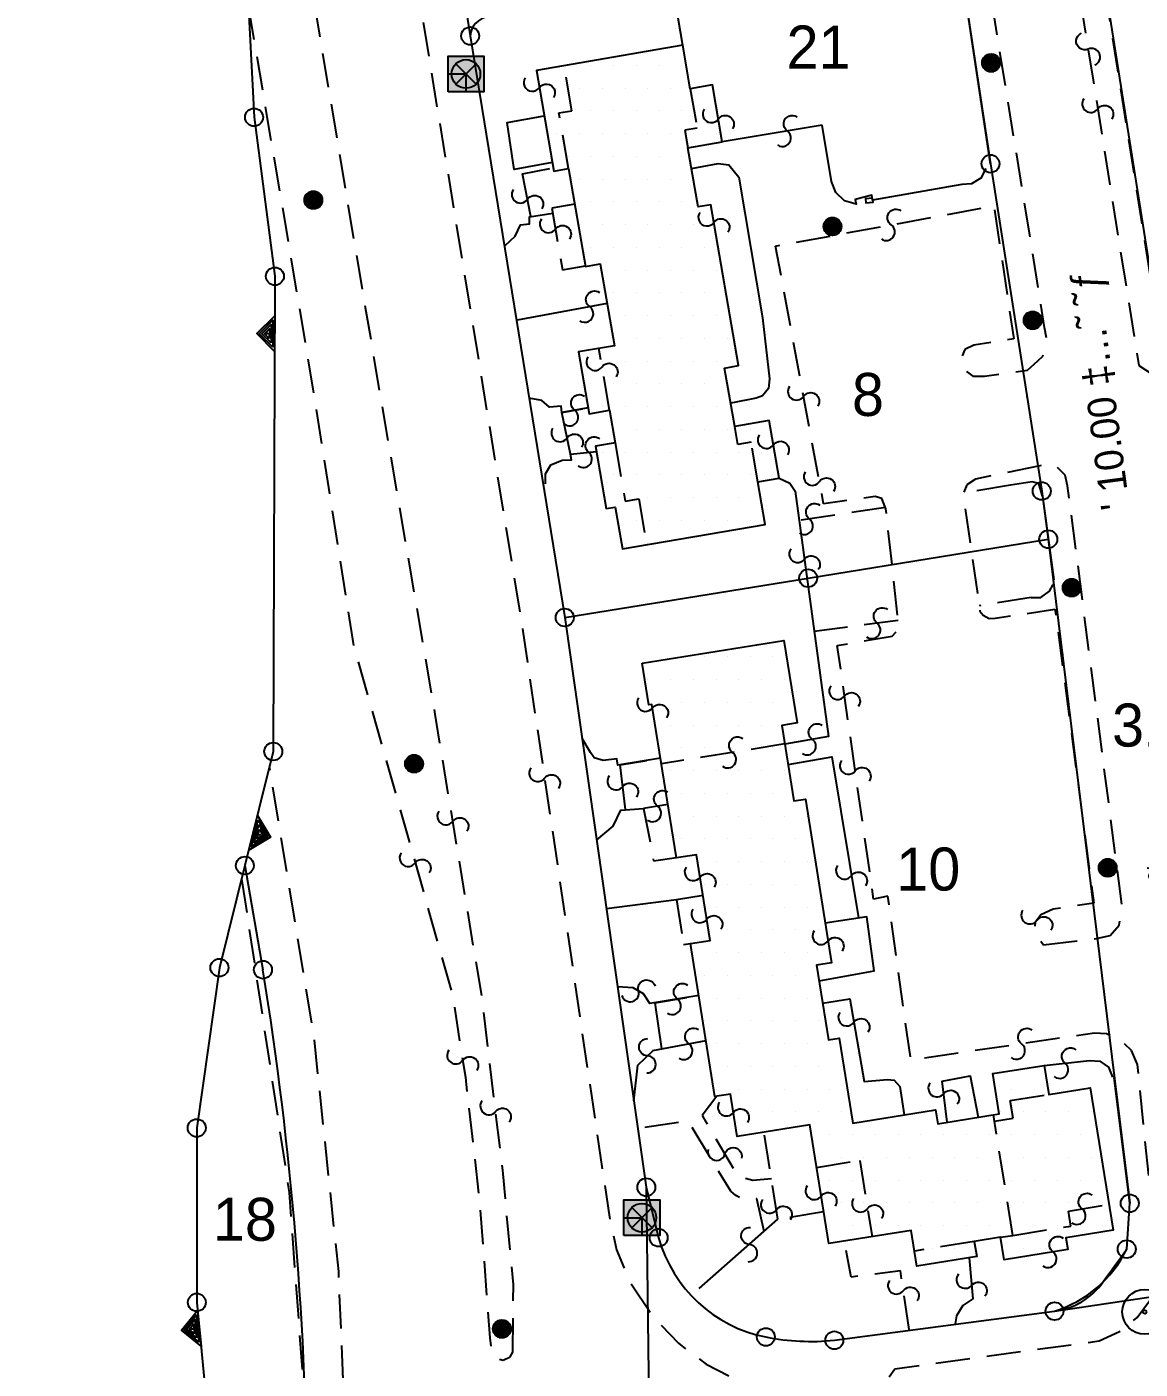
# Model space of a CAD drawing. Extents: x 160399 to 161261, y 619805 to 620526.
# Drawn here: x 160704 to 160781.6, y 620067.5 to 620161.2 of the extents above; entities that cross this region are included whole.
import ezdxf
from ezdxf.enums import TextEntityAlignment as Align

# ---------------------------------------------------------------- set-up
doc = ezdxf.new("R2010")
doc.units = 0
doc.header["$LTSCALE"] = 0.3749999999999999
doc.header["$MEASUREMENT"] = 0
doc.linetypes.add('HIDDEN', pattern=[9.524999999999999, 6.35, -3.175])
doc.layers.get('0').update_dxf_attribs({"linetype": 'CONTINUOUS'})
for name, color, linetype in [('FNCP002', 251, 'CONTINUOUS'), ('PCLP001', 7, 'CONTINUOUS'), ('PCLP004', 7, 'CONTINUOUS'), ('PCLS001', 2, 'CONTINUOUS'), ('PCLS002', 2, 'CONTINUOUS'), ('PH-BLDH001', 3, 'CONTINUOUS'), ('PH-BLDP001', 3, 'CONTINUOUS'), ('PH-BLDP008', 3, 'CONTINUOUS'), ('PH-BLDP030', 3, 'HIDDEN'), ('PH-BLDP031', 3, 'HIDDEN'), ('PH-BLDP034', 3, 'CONTINUOUS'), ('PH-ELCS001', 3, 'CONTINUOUS'), ('PH-FNCP000', 3, 'CONTINUOUS'), ('PH-FNCP006', 3, 'CONTINUOUS'), ('PH-FNCP007', 3, 'CONTINUOUS'), ('PH-LGTS008', 3, 'CONTINUOUS'), ('PH-PHNS006', 3, 'CONTINUOUS'), ('PH-RODP021', 3, 'HIDDEN'), ('PH-RODP023', 3, 'HIDDEN'), ('PH-RODP026', 3, 'HIDDEN'), ('PH-RODP028', 3, 'HIDDEN'), ('RODS001', 7, 'CONTINUOUS'), ('SRVS002', 6, 'CONTINUOUS'), ('SRVS007', 2, 'CONTINUOUS'), ('UD_PCLS008', 11, 'CONTINUOUS')]:
    doc.layers.add(name, color=color, linetype=linetype)
doc.styles.add('HEBTXT', font='hebtxt')

# ---------------------------------------------------------------- blocks, each defined once
blk = doc.blocks.new('*X13')
at = {"color": 0}
for p, q in [((160752.63125, 620117.1875), (160752.63125, 620117.1875)), ((160754.21875, 620117.1875), (160754.21875, 620117.1875)), ((160755.80625, 620117.1875), (160755.80625, 620117.1875)), ((160757.39375, 620117.1875), (160757.39375, 620117.1875)), ((160748.6625, 620115.6), (160748.6625, 620115.6)), ((160750.25, 620115.6), (160750.25, 620115.6)), ((160751.8375, 620115.6), (160751.8375, 620115.6)), ((160753.425, 620115.6), (160753.425, 620115.6)), ((160755.0125, 620115.6), (160755.0125, 620115.6)), ((160756.6, 620115.6), (160756.6, 620115.6)), ((160758.1875, 620115.6), (160758.1875, 620115.6)), ((160749.45625, 620114.0125), (160749.45625, 620114.0125)), ((160751.04375, 620114.0125), (160751.04375, 620114.0125)), ((160752.63125, 620114.0125), (160752.63125, 620114.0125)), ((160754.21875, 620114.0125), (160754.21875, 620114.0125)), ((160755.80625, 620114.0125), (160755.80625, 620114.0125)), ((160757.39375, 620114.0125), (160757.39375, 620114.0125)), ((160750.25, 620112.4249999999), (160750.25, 620112.4249999999)), ((160751.8375, 620112.4249999999), (160751.8375, 620112.4249999999)), ((160753.425, 620112.4249999999), (160753.425, 620112.4249999999)), ((160755.0125, 620112.4249999999), (160755.0125, 620112.4249999999)), ((160756.5999999999, 620112.4249999999), (160756.5999999999, 620112.4249999999)), ((160749.45625, 620110.8375), (160749.45625, 620110.8375)), ((160751.04375, 620110.8375), (160751.04375, 620110.8375)), ((160752.63125, 620110.8375), (160752.63125, 620110.8375)), ((160754.21875, 620110.8375), (160754.21875, 620110.8375)), ((160755.80625, 620110.8375), (160755.80625, 620110.8375)), ((160757.39375, 620110.8375), (160757.39375, 620110.8375)), ((160750.25, 620109.25), (160750.25, 620109.25)), ((160751.8375, 620109.25), (160751.8375, 620109.25)), ((160753.425, 620109.25), (160753.425, 620109.25)), ((160755.0125, 620109.25), (160755.0125, 620109.25)), ((160756.6, 620109.25), (160756.6, 620109.25)), ((160758.1875, 620109.25), (160758.1875, 620109.25)), ((160751.04375, 620107.6625), (160751.04375, 620107.6625)), ((160752.63125, 620107.6625), (160752.63125, 620107.6625)), ((160754.21875, 620107.6625), (160754.21875, 620107.6625)), ((160755.80625, 620107.6625), (160755.80625, 620107.6625)), ((160757.39375, 620107.6625), (160757.39375, 620107.6625)), ((160750.25, 620106.075), (160750.25, 620106.075)), ((160751.8375, 620106.075), (160751.8375, 620106.075)), ((160753.425, 620106.075), (160753.425, 620106.075)), ((160755.0125, 620106.075), (160755.0125, 620106.075)), ((160756.5999999999, 620106.075), (160756.5999999999, 620106.075)), ((160758.1874999999, 620106.075), (160758.1874999999, 620106.075)), ((160759.7749999999, 620106.075), (160759.7749999999, 620106.075)), ((160751.04375, 620104.4874999999), (160751.04375, 620104.4874999999)), ((160752.63125, 620104.4874999999), (160752.63125, 620104.4874999999)), ((160754.21875, 620104.4874999999), (160754.21875, 620104.4874999999)), ((160755.80625, 620104.4874999999), (160755.80625, 620104.4874999999)), ((160757.39375, 620104.4874999999), (160757.39375, 620104.4874999999)), ((160758.98125, 620104.4874999999), (160758.98125, 620104.4874999999)), ((160753.425, 620102.9), (160753.425, 620102.9)), ((160755.0125, 620102.9), (160755.0125, 620102.9)), ((160756.6, 620102.9), (160756.6, 620102.9)), ((160758.1875, 620102.9), (160758.1875, 620102.9)), ((160759.775, 620102.9), (160759.775, 620102.9)), ((160752.63125, 620101.3125), (160752.63125, 620101.3125)), ((160754.21875, 620101.3125), (160754.21875, 620101.3125)), ((160755.80625, 620101.3125), (160755.80625, 620101.3125)), ((160757.39375, 620101.3125), (160757.39375, 620101.3125)), ((160758.98125, 620101.3125), (160758.98125, 620101.3125)), ((160760.56875, 620101.3125), (160760.56875, 620101.3125)), ((160753.425, 620099.725), (160753.425, 620099.725)), ((160755.0125, 620099.725), (160755.0125, 620099.725)), ((160756.6, 620099.725), (160756.6, 620099.725)), ((160758.1875, 620099.725), (160758.1875, 620099.725)), ((160759.775, 620099.725), (160759.775, 620099.725)), ((160754.21875, 620098.1375), (160754.21875, 620098.1375)), ((160755.80625, 620098.1375), (160755.80625, 620098.1375)), ((160757.39375, 620098.1375), (160757.39375, 620098.1375)), ((160758.98125, 620098.1375), (160758.98125, 620098.1375)), ((160760.5687499999, 620098.1375), (160760.5687499999, 620098.1375)), ((160751.8375, 620096.5499999999), (160751.8375, 620096.5499999999)), ((160753.425, 620096.5499999999), (160753.425, 620096.5499999999)), ((160755.0125, 620096.5499999999), (160755.0125, 620096.5499999999)), ((160756.5999999999, 620096.5499999999), (160756.5999999999, 620096.5499999999)), ((160758.1874999999, 620096.5499999999), (160758.1874999999, 620096.5499999999)), ((160759.7749999999, 620096.5499999999), (160759.7749999999, 620096.5499999999)), ((160761.3624999999, 620096.5499999999), (160761.3624999999, 620096.5499999999)), ((160752.63125, 620094.9625), (160752.63125, 620094.9625)), ((160754.21875, 620094.9625), (160754.21875, 620094.9625)), ((160755.80625, 620094.9625), (160755.80625, 620094.9625)), ((160757.39375, 620094.9625), (160757.39375, 620094.9625)), ((160758.98125, 620094.9625), (160758.98125, 620094.9625)), ((160753.425, 620093.375), (160753.425, 620093.375)), ((160755.0125, 620093.375), (160755.0125, 620093.375)), ((160756.6, 620093.375), (160756.6, 620093.375)), ((160758.1875, 620093.375), (160758.1875, 620093.375)), ((160759.775, 620093.375), (160759.775, 620093.375)), ((160752.63125, 620091.7875), (160752.63125, 620091.7875)), ((160754.21875, 620091.7875), (160754.21875, 620091.7875)), ((160755.80625, 620091.7875), (160755.80625, 620091.7875)), ((160757.39375, 620091.7875), (160757.39375, 620091.7875)), ((160758.98125, 620091.7875), (160758.98125, 620091.7875)), ((160760.56875, 620091.7875), (160760.56875, 620091.7875)), ((160753.425, 620090.2), (160753.425, 620090.2)), ((160755.0125, 620090.2), (160755.0125, 620090.2)), ((160756.6, 620090.2), (160756.6, 620090.2)), ((160758.1875, 620090.2), (160758.1875, 620090.2)), ((160759.775, 620090.2), (160759.775, 620090.2)), ((160761.3625, 620090.2), (160761.3625, 620090.2)), ((160754.21875, 620088.6124999999), (160754.21875, 620088.6124999999)), ((160755.80625, 620088.6124999999), (160755.80625, 620088.6124999999)), ((160757.39375, 620088.6124999999), (160757.39375, 620088.6124999999)), ((160758.98125, 620088.6124999999), (160758.98125, 620088.6124999999)), ((160760.5687499999, 620088.6124999999), (160760.5687499999, 620088.6124999999)), ((160762.1562499999, 620088.6124999999), (160762.1562499999, 620088.6124999999)), ((160753.425, 620087.025), (160753.425, 620087.025)), ((160755.0125, 620087.025), (160755.0125, 620087.025)), ((160756.6, 620087.025), (160756.6, 620087.025)), ((160758.1875, 620087.025), (160758.1875, 620087.025)), ((160759.775, 620087.025), (160759.775, 620087.025)), ((160761.3625, 620087.025), (160761.3625, 620087.025)), ((160774.0625, 620087.025), (160774.0625, 620087.025)), ((160775.65, 620087.025), (160775.65, 620087.025)), ((160755.80625, 620085.4375), (160755.80625, 620085.4375)), ((160757.39375, 620085.4375), (160757.39375, 620085.4375)), ((160758.98125, 620085.4375), (160758.98125, 620085.4375)), ((160760.56875, 620085.4375), (160760.56875, 620085.4375)), ((160762.15625, 620085.4375), (160762.15625, 620085.4375)), ((160768.50625, 620085.4375), (160768.50625, 620085.4375)), ((160773.26875, 620085.4375), (160773.26875, 620085.4375)), ((160774.85625, 620085.4375), (160774.85625, 620085.4375)), ((160776.44375, 620085.4375), (160776.44375, 620085.4375)), ((160778.03125, 620085.4375), (160778.03125, 620085.4375)), ((160779.61875, 620085.4375), (160779.61875, 620085.4375)), ((160755.0125, 620083.85), (160755.0125, 620083.85)), ((160761.3625, 620083.85), (160761.3625, 620083.85)), ((160762.95, 620083.85), (160762.95, 620083.85)), ((160764.5375, 620083.85), (160764.5375, 620083.85)), ((160766.125, 620083.85), (160766.125, 620083.85)), ((160767.7125, 620083.85), (160767.7125, 620083.85)), ((160769.3, 620083.85), (160769.3, 620083.85)), ((160770.8875, 620083.85), (160770.8875, 620083.85)), ((160772.4749999999, 620083.85), (160772.4749999999, 620083.85)), ((160774.0624999999, 620083.85), (160774.0624999999, 620083.85)), ((160775.6499999999, 620083.85), (160775.6499999999, 620083.85)), ((160777.2374999999, 620083.85), (160777.2374999999, 620083.85)), ((160778.8249999999, 620083.85), (160778.8249999999, 620083.85)), ((160760.56875, 620082.2625), (160760.56875, 620082.2625)), ((160762.15625, 620082.2625), (160762.15625, 620082.2625)), ((160763.74375, 620082.2625), (160763.74375, 620082.2625)), ((160765.33125, 620082.2625), (160765.33125, 620082.2625)), ((160766.91875, 620082.2625), (160766.91875, 620082.2625)), ((160768.5062499999, 620082.2625), (160768.5062499999, 620082.2625)), ((160770.0937499999, 620082.2625), (160770.0937499999, 620082.2625)), ((160771.6812499999, 620082.2625), (160771.6812499999, 620082.2625)), ((160773.2687499999, 620082.2625), (160773.2687499999, 620082.2625)), ((160774.8562499999, 620082.2625), (160774.8562499999, 620082.2625)), ((160776.4437499999, 620082.2625), (160776.4437499999, 620082.2625)), ((160778.0312499999, 620082.2625), (160778.0312499999, 620082.2625)), ((160779.6187499999, 620082.2625), (160779.6187499999, 620082.2625)), ((160761.3625, 620080.6749999999), (160761.3625, 620080.6749999999)), ((160762.95, 620080.6749999999), (160762.95, 620080.6749999999)), ((160764.5374999999, 620080.6749999999), (160764.5374999999, 620080.6749999999)), ((160766.1249999999, 620080.6749999999), (160766.1249999999, 620080.6749999999)), ((160767.7124999999, 620080.6749999999), (160767.7124999999, 620080.6749999999)), ((160769.2999999999, 620080.6749999999), (160769.2999999999, 620080.6749999999)), ((160770.8874999999, 620080.6749999999), (160770.8874999999, 620080.6749999999)), ((160772.4749999999, 620080.6749999999), (160772.4749999999, 620080.6749999999)), ((160774.0624999999, 620080.6749999999), (160774.0624999999, 620080.6749999999)), ((160775.6499999999, 620080.6749999999), (160775.6499999999, 620080.6749999999)), ((160777.2374999999, 620080.6749999999), (160777.2374999999, 620080.6749999999)), ((160778.8249999999, 620080.6749999999), (160778.8249999999, 620080.6749999999)), ((160780.4124999999, 620080.6749999999), (160780.4124999999, 620080.6749999999)), ((160762.15625, 620079.0875), (160762.15625, 620079.0875)), ((160763.74375, 620079.0875), (160763.74375, 620079.0875)), ((160765.33125, 620079.0875), (160765.33125, 620079.0875)), ((160766.91875, 620079.0875), (160766.91875, 620079.0875)), ((160768.50625, 620079.0875), (160768.50625, 620079.0875)), ((160770.09375, 620079.0875), (160770.09375, 620079.0875)), ((160771.68125, 620079.0875), (160771.68125, 620079.0875)), ((160773.26875, 620079.0875), (160773.26875, 620079.0875)), ((160774.85625, 620079.0875), (160774.85625, 620079.0875)), ((160776.44375, 620079.0875), (160776.44375, 620079.0875)), ((160778.03125, 620079.0875), (160778.03125, 620079.0875)), ((160779.61875, 620079.0875), (160779.61875, 620079.0875)), ((160761.3625, 620077.5), (160761.3625, 620077.5)), ((160762.95, 620077.5), (160762.95, 620077.5)), ((160764.5375, 620077.5), (160764.5375, 620077.5)), ((160766.125, 620077.5), (160766.125, 620077.5)), ((160767.7125, 620077.5), (160767.7125, 620077.5)), ((160769.3, 620077.5), (160769.3, 620077.5)), ((160770.8875, 620077.5), (160770.8875, 620077.5)), ((160772.475, 620077.5), (160772.475, 620077.5)), ((160774.0625, 620077.5), (160774.0625, 620077.5)), ((160775.65, 620077.5), (160775.65, 620077.5)), ((160777.2375, 620077.5), (160777.2375, 620077.5)), ((160778.825, 620077.5), (160778.825, 620077.5)), ((160780.4124999999, 620077.5), (160780.4124999999, 620077.5)), ((160768.50625, 620075.9125), (160768.50625, 620075.9125)), ((160770.09375, 620075.9125), (160770.09375, 620075.9125)), ((160774.85625, 620075.9125), (160774.85625, 620075.9125)), ((160776.44375, 620075.9125), (160776.44375, 620075.9125))]:
    blk.add_line(p, q, dxfattribs=at)
blk = doc.blocks.new('*X12')
at = {"color": 0}
for p, q in [((160743.10625, 620158.4625), (160743.10625, 620158.4625)), ((160744.69375, 620158.4625), (160744.69375, 620158.4625)), ((160746.28125, 620158.4625), (160746.28125, 620158.4625)), ((160747.86875, 620158.4625), (160747.86875, 620158.4625)), ((160749.45625, 620158.4625), (160749.45625, 620158.4625)), ((160751.04375, 620158.4625), (160751.04375, 620158.4625)), ((160742.3125, 620156.875), (160742.3125, 620156.875)), ((160743.9, 620156.875), (160743.9, 620156.875)), ((160745.4875, 620156.875), (160745.4875, 620156.875)), ((160747.075, 620156.875), (160747.075, 620156.875)), ((160748.6625, 620156.875), (160748.6625, 620156.875)), ((160750.25, 620156.875), (160750.25, 620156.875)), ((160741.51875, 620155.2875), (160741.51875, 620155.2875)), ((160743.10625, 620155.2875), (160743.10625, 620155.2875)), ((160744.69375, 620155.2875), (160744.69375, 620155.2875)), ((160746.28125, 620155.2875), (160746.28125, 620155.2875)), ((160747.86875, 620155.2875), (160747.86875, 620155.2875)), ((160749.45625, 620155.2875), (160749.45625, 620155.2875)), ((160751.04375, 620155.2875), (160751.04375, 620155.2875)), ((160752.6312499999, 620155.2875), (160752.6312499999, 620155.2875)), ((160742.3125, 620153.7), (160742.3125, 620153.7)), ((160743.9, 620153.7), (160743.9, 620153.7)), ((160745.4875, 620153.7), (160745.4875, 620153.7)), ((160747.075, 620153.7), (160747.075, 620153.7)), ((160748.6624999999, 620153.7), (160748.6624999999, 620153.7)), ((160750.2499999999, 620153.7), (160750.2499999999, 620153.7)), ((160751.8374999999, 620153.7), (160751.8374999999, 620153.7)), ((160753.4249999999, 620153.7), (160753.4249999999, 620153.7)), ((160743.10625, 620152.1124999999), (160743.10625, 620152.1124999999)), ((160744.69375, 620152.1124999999), (160744.69375, 620152.1124999999)), ((160746.28125, 620152.1124999999), (160746.28125, 620152.1124999999)), ((160747.86875, 620152.1124999999), (160747.86875, 620152.1124999999)), ((160749.45625, 620152.1124999999), (160749.45625, 620152.1124999999)), ((160751.04375, 620152.1124999999), (160751.04375, 620152.1124999999)), ((160743.9, 620150.525), (160743.9, 620150.525)), ((160745.4875, 620150.525), (160745.4875, 620150.525)), ((160747.075, 620150.525), (160747.075, 620150.525)), ((160748.6625, 620150.525), (160748.6625, 620150.525)), ((160750.25, 620150.525), (160750.25, 620150.525)), ((160744.69375, 620148.9375), (160744.69375, 620148.9375)), ((160746.28125, 620148.9375), (160746.28125, 620148.9375)), ((160747.86875, 620148.9375), (160747.86875, 620148.9375)), ((160749.45625, 620148.9375), (160749.45625, 620148.9375)), ((160751.04375, 620148.9375), (160751.04375, 620148.9375)), ((160743.9, 620147.35), (160743.9, 620147.35)), ((160745.4875, 620147.35), (160745.4875, 620147.35)), ((160747.075, 620147.35), (160747.075, 620147.35)), ((160748.6625, 620147.35), (160748.6625, 620147.35)), ((160750.25, 620147.35), (160750.25, 620147.35)), ((160751.8375, 620147.35), (160751.8375, 620147.35)), ((160744.69375, 620145.7625), (160744.69375, 620145.7625)), ((160746.28125, 620145.7625), (160746.28125, 620145.7625)), ((160747.86875, 620145.7625), (160747.86875, 620145.7625)), ((160749.45625, 620145.7625), (160749.45625, 620145.7625)), ((160751.04375, 620145.7625), (160751.04375, 620145.7625)), ((160752.6312499999, 620145.7625), (160752.6312499999, 620145.7625)), ((160745.4875, 620144.1749999999), (160745.4875, 620144.1749999999)), ((160747.075, 620144.1749999999), (160747.075, 620144.1749999999)), ((160748.6624999999, 620144.1749999999), (160748.6624999999, 620144.1749999999)), ((160750.2499999999, 620144.1749999999), (160750.2499999999, 620144.1749999999)), ((160751.8374999999, 620144.1749999999), (160751.8374999999, 620144.1749999999)), ((160753.4249999999, 620144.1749999999), (160753.4249999999, 620144.1749999999)), ((160746.28125, 620142.5875), (160746.28125, 620142.5875)), ((160747.86875, 620142.5875), (160747.86875, 620142.5875)), ((160749.45625, 620142.5875), (160749.45625, 620142.5875)), ((160751.04375, 620142.5875), (160751.04375, 620142.5875)), ((160752.63125, 620142.5875), (160752.63125, 620142.5875)), ((160747.075, 620141), (160747.075, 620141)), ((160748.6625, 620141), (160748.6625, 620141)), ((160750.25, 620141), (160750.25, 620141)), ((160751.8375, 620141), (160751.8375, 620141)), ((160753.425, 620141), (160753.425, 620141)), ((160746.28125, 620139.4125), (160746.28125, 620139.4125)), ((160747.86875, 620139.4125), (160747.86875, 620139.4125)), ((160749.45625, 620139.4125), (160749.45625, 620139.4125)), ((160751.04375, 620139.4125), (160751.04375, 620139.4125)), ((160752.63125, 620139.4125), (160752.63125, 620139.4125)), ((160754.21875, 620139.4125), (160754.21875, 620139.4125)), ((160745.4875, 620137.825), (160745.4875, 620137.825)), ((160747.075, 620137.825), (160747.075, 620137.825)), ((160748.6625, 620137.825), (160748.6625, 620137.825)), ((160750.25, 620137.825), (160750.25, 620137.825)), ((160751.8375, 620137.825), (160751.8375, 620137.825)), ((160753.425, 620137.825), (160753.425, 620137.825)), ((160744.69375, 620136.2374999999), (160744.69375, 620136.2374999999)), ((160746.28125, 620136.2374999999), (160746.28125, 620136.2374999999)), ((160747.86875, 620136.2374999999), (160747.86875, 620136.2374999999)), ((160749.45625, 620136.2374999999), (160749.45625, 620136.2374999999)), ((160751.04375, 620136.2374999999), (160751.04375, 620136.2374999999)), ((160752.6312499999, 620136.2374999999), (160752.6312499999, 620136.2374999999)), ((160745.4875, 620134.65), (160745.4875, 620134.65)), ((160747.075, 620134.65), (160747.075, 620134.65)), ((160748.6625, 620134.65), (160748.6625, 620134.65)), ((160750.25, 620134.65), (160750.25, 620134.65)), ((160751.8375, 620134.65), (160751.8375, 620134.65)), ((160753.425, 620134.65), (160753.425, 620134.65)), ((160746.28125, 620133.0625), (160746.28125, 620133.0625)), ((160747.86875, 620133.0625), (160747.86875, 620133.0625)), ((160749.45625, 620133.0625), (160749.45625, 620133.0625)), ((160751.04375, 620133.0625), (160751.04375, 620133.0625)), ((160752.63125, 620133.0625), (160752.63125, 620133.0625)), ((160754.21875, 620133.0625), (160754.21875, 620133.0625)), ((160755.80625, 620133.0625), (160755.80625, 620133.0625)), ((160745.4875, 620131.475), (160745.4875, 620131.475)), ((160747.075, 620131.475), (160747.075, 620131.475)), ((160748.6625, 620131.475), (160748.6625, 620131.475)), ((160750.25, 620131.475), (160750.25, 620131.475)), ((160751.8375, 620131.475), (160751.8375, 620131.475)), ((160753.425, 620131.475), (160753.425, 620131.475)), ((160755.0125, 620131.475), (160755.0125, 620131.475)), ((160756.5999999999, 620131.475), (160756.5999999999, 620131.475)), ((160746.28125, 620129.8875), (160746.28125, 620129.8875)), ((160747.86875, 620129.8875), (160747.86875, 620129.8875)), ((160749.45625, 620129.8875), (160749.45625, 620129.8875)), ((160751.04375, 620129.8875), (160751.04375, 620129.8875)), ((160752.6312499999, 620129.8875), (160752.6312499999, 620129.8875)), ((160754.2187499999, 620129.8875), (160754.2187499999, 620129.8875)), ((160755.8062499999, 620129.8875), (160755.8062499999, 620129.8875)), ((160757.3937499999, 620129.8875), (160757.3937499999, 620129.8875)), ((160747.075, 620128.2999999999), (160747.075, 620128.2999999999)), ((160748.6625, 620128.2999999999), (160748.6625, 620128.2999999999)), ((160750.25, 620128.2999999999), (160750.25, 620128.2999999999)), ((160751.8375, 620128.2999999999), (160751.8375, 620128.2999999999)), ((160753.425, 620128.2999999999), (160753.425, 620128.2999999999)), ((160755.0125, 620128.2999999999), (160755.0125, 620128.2999999999)), ((160747.86875, 620126.7125), (160747.86875, 620126.7125)), ((160749.45625, 620126.7125), (160749.45625, 620126.7125)), ((160751.04375, 620126.7125), (160751.04375, 620126.7125)), ((160752.63125, 620126.7125), (160752.63125, 620126.7125)), ((160754.21875, 620126.7125), (160754.21875, 620126.7125)), ((160755.80625, 620126.7125), (160755.80625, 620126.7125)), ((160747.075, 620125.125), (160747.075, 620125.125)), ((160748.6625, 620125.125), (160748.6625, 620125.125))]:
    blk.add_line(p, q, dxfattribs=at)
blk = doc.blocks.new('ELCS001')
for p, q in [((0.5656850000086706, -0.5656850000377744), (-0.5656850000086706, 0.5656850000377744)), ((-0.5656850000086706, -0.5656850000377744), (0.5656850000086706, 0.5656850000377744))]:
    blk.add_line(p, q)
for points in [[(-1, -1), (-1, 1), (1, 1), (1, -1)], [(-1, -1), (-1, 0), (0, 0), (0, -1)]]:
    blk.add_lwpolyline(points, close=True)
blk.add_circle((0, 0), 0.8)
blk.add_solid([(-1, -1), (1, -1), (-1, 1), (1, 1)])
at = {"style": 'HEBTXT', "flags": 8}
blk.add_attdef('DESC', text='', height=1.5, dxfattribs=at).set_placement((-1.473001449834555, 2.18139922444243), align=Align.CENTER)
at = {"style": 'HEBTXT'}
blk.add_attdef('POLE_NUM', (1.279904694791185, 1.919782298966311), '', height=1.5, dxfattribs=at)
at = {"style": 'HEBTXT', "flags": 1}
blk.add_attdef('NOTE', (1.5, -3.645046143908985), '', height=1.5, dxfattribs=at)
blk = doc.blocks.new('*X10')
at = {"color": 0}
for p, q in [((-0.5, 0), (0.5, 0)), ((-0.4989909192560522, 0.03175), (0.4989909192560522, 0.03175)), ((-0.4959513585020209, 0.0635), (0.4959513585020208, 0.0635)), ((-0.4908435977987285, 0.09525), (0.4908435977987285, 0.09525)), ((-0.4836021091765419, 0.127), (0.4836021091765419, 0.127)), ((-0.4741291358902129, 0.15875), (0.4741291358902129, 0.15875)), ((-0.4622875187586185, 0.1905), (0.4622875187586185, 0.1905)), ((-0.4478894255282212, 0.22225), (0.4478894255282212, 0.22225)), ((-0.4306785344082057, 0.254), (0.4306785344082057, 0.254)), ((-0.4103010327795922, 0.28575), (0.4103010327795922, 0.28575)), ((-0.3862560679135021, 0.3175), (0.3862560679135021, 0.3175)), ((-0.3578050272145432, 0.34925), (0.3578050272145432, 0.34925)), ((-0.3237885112229895, 0.381), (0.3237885112229895, 0.381)), ((-0.2822010586443644, 0.41275), (0.2822010586443644, 0.41275)), ((-0.2289535979188796, 0.4445), (0.2289535979188796, 0.4445)), ((-0.1522692927021072, 0.47625), (0.1522692927021072, 0.47625)), ((-0.4989909192560522, -0.03175), (0.4989909192560522, -0.03175)), ((-0.4959513585020209, -0.0635), (0.4959513585020208, -0.0635)), ((-0.4908435977987285, -0.09525), (0.4908435977987285, -0.09525)), ((-0.4836021091765419, -0.127), (0.4836021091765419, -0.127)), ((-0.4741291358902129, -0.15875), (0.4741291358902129, -0.15875)), ((-0.4622875187586185, -0.1905), (0.4622875187586185, -0.1905)), ((-0.4478894255282212, -0.22225), (0.4478894255282212, -0.22225)), ((-0.4306785344082057, -0.254), (0.4306785344082057, -0.254)), ((-0.4103010327795922, -0.28575), (0.4103010327795922, -0.28575)), ((-0.3862560679135021, -0.3175), (0.3862560679135021, -0.3175)), ((-0.3578050272145432, -0.34925), (0.3578050272145432, -0.34925)), ((-0.3237885112229895, -0.381), (0.3237885112229895, -0.381)), ((-0.2822010586443644, -0.41275), (0.2822010586443644, -0.41275)), ((-0.2289535979188796, -0.4445), (0.2289535979188796, -0.4445)), ((-0.1522692927021072, -0.47625), (0.1522692927021072, -0.47625))]:
    blk.add_line(p, q, dxfattribs=at)
blk = doc.blocks.new('LGTS008')
blk.add_circle((0, 0), 0.5)
blk.add_blockref('*X10', (0, 0))
at = {"style": 'HEBTXT', "flags": 8}
blk.add_attdef('DESC', text='', height=1.5, dxfattribs=at).set_placement((-3.815126273058195, -0.6481117895361033), align=Align.CENTER)
at = {"style": 'HEBTXT', "flags": 9}
blk.add_attdef('ID', (0, -2.842750834517413), '', height=1.5, dxfattribs=at)
blk = doc.blocks.new('PHNS006')
at = {"layer": 'PH-PHNS006', "flags": 128}
blk.add_lwpolyline([(-0.5, -0.3125), (0.5, -0.3125), (0.5, 0.25), (-0.5, 0.25), (-0.5, -0.3125)], dxfattribs=at)
blk = doc.blocks.new('SRVS002')
for radius in [1.25, 0.1]:
    blk.add_circle((0, 0), radius)
blk = doc.blocks.new('PCLS002')
blk.add_lwpolyline([(-0.8485281374238571, -0.8485281374238571, 1), (0, 0, -1), (0.8485281374238571, 0.8485281374238571, -1)], format="xyb")
blk = doc.blocks.new('PCLS008')
at = {"style": 'HEBTXT', "flags": 1}
blk.add_attdef('CAPTION', text='', height=1.5, dxfattribs=at).set_placement((-0.1651017121039331, -14.19119258294813), align=Align.CENTER)
blk = doc.blocks.new('SRVS007')
blk.add_circle((0, 0), 0.5)
at = {"style": 'HEBTXT'}
blk.add_attdef('NAME', text='', height=1.8, dxfattribs=at).set_placement((-0.01061771158461622, -2.996116567604858), align=Align.CENTER)
for tag, flags, p in [('KIND', 1, (1.110223024625157e-16, -6.042079831357224, -0.001)), ('HEIGHT', 1, (1.040834085586084e-16, -7.999999999999998, -0.001)), ('SOURCE-CODE', 9, (1.110223024625157e-16, -9.957920168642774, -0.001)), ('MARK-CODE', 9, (1.110223024625157e-16, -11.91584033728554, -0.0009999999999999998))]:
    blk.add_attdef(tag, text='', height=1.8, dxfattribs=dict(at, flags=flags)).set_placement(p, align=Align.CENTER)
blk = doc.blocks.new('SU93_41R')
for points in [[(1, 0), (0, -1), (-1, 0)], [(0.7585786437626905, -0.09999999999999998), (7.317459302679231e-17, -0.8585786437626906), (-0.7585786437626905, -0.09999999999999999)], [(0.5171572875253809, -0.2), (1.00281491009582e-16, -0.7171572875253809), (-0.5171572875253808, -0.2)], [(0.2757359312880714, -0.3), (1.006676197321423e-16, -0.5757359312880714), (-0.2757359312880712, -0.3)], [(0.03431457505076198, -0.4), (1.236166001407265e-16, -0.4343145750507619), (-0.03431457505076168, -0.4000000000000001)]]:
    blk.add_lwpolyline(points, close=True)
blk = doc.blocks.new('SU93_41L')
for points in [[(-1, 0), (0, 1), (1, 0)], [(-0.7585786437626905, 0.09999999999999998), (-7.317459302679231e-17, 0.8585786437626906), (0.7585786437626905, 0.09999999999999999)], [(-0.5171572875253809, 0.2), (-1.00281491009582e-16, 0.7171572875253809), (0.5171572875253808, 0.2)], [(-0.2757359312880714, 0.3), (-1.006676197321423e-16, 0.5757359312880714), (0.2757359312880712, 0.3)], [(-0.03431457505076198, 0.4), (-1.236166001407265e-16, 0.4343145750507619), (0.03431457505076168, 0.4000000000000001)]]:
    blk.add_lwpolyline(points, close=True)
blk = doc.blocks.new('RODS001')
blk.add_circle((0, 0), 0.001)

msp = doc.modelspace()

# ---------------------------------------------------------------- linework, layer by layer
at = {"layer": 'FNCP002', "flags": 128}
for points in [[(160771.2, 620151.62), (160769.13, 620165.42, 0.4755268452306069), (160767.61, 620166.7), (160736.17, 620161.87, 0.367679005145347), (160734.9, 620160.54), (160741.5, 620119.95), (160747.19, 620080.19), (160748.05, 620076.67, 0.1087281700377174)], [(160760.31, 620069.51), (160775.67, 620071.54, 0.2076363031848055), (160779.05, 620073.57, -0.002340077157238484), (160780.71, 620075.87), (160780.92, 620079.07), (160779.84, 620087.86)], [(160748.05, 620076.67, 0.2835392803453503), (160755.53, 620069.74, 0.07342822615732629), (160760.31, 620069.51, 0.7783052660045574)]]:
    msp.add_lwpolyline(points, format="xyb", dxfattribs=at)
for points in [[(160774.78, 620128.78), (160775.62, 620122.57)], [(160741.5, 620119.95), (160758.48, 620122.7)]]:
    msp.add_lwpolyline(points, dxfattribs=at)
at = {"layer": 'PCLP001', "flags": 128}
msp.add_lwpolyline([(160718.1607802073, 620186.9515514701), (160719.8241622198, 620154.8591664054), (160721.277255529, 620143.7628695169), (160721.163148629, 620110.5988483074), (160719.181829914, 620102.6410271768), (160717.407442368, 620095.5143298921), (160715.8250856064, 620084.327427647), (160715.828294374, 620072.1555515624), (160716.6298576491, 620063.8974347656), (160720.9795615045, 620058.9817260595), (160723.5508140119, 620057.5668269624), (160731.8054328528, 620053.0245065517), (160727.9002395653, 620042.646616459), (160747.66, 620041.53, -0.1170782285059144), (160750.619999986, 620049.7699999695, -0.2213730868411118), (160758.86, 620054.11), (160771.9000000017, 620055.92), (160774.48, 620056.11), (160795.59, 620059.28), (160813.2699999999, 620061.87, -0.2785684544938843), (160823.63, 620056.75), (160826.7300000004, 620043.2099999962), (160830.79, 620024.41), (160834.3, 620017.09)], format="xyb", dxfattribs=at)
at = {"layer": 'PCLP004'}
for p, q in [((160734, 620166.2), (160734.9000000001, 620160.54)), ((160778.7800000035, 620166.6599999873), (160785.1605563859, 620126.235380228)), ((160769.0645987501, 620165.8462054607), (160771.2, 620151.62)), ((160734.9000000001, 620160.54), (160741.5, 620119.95)), ((160771.2, 620151.62), (160774.78, 620128.78)), ((160774.78, 620128.78), (160775.2353560551, 620125.4136177356)), ((160758.48, 620122.7), (160775.2353560551, 620125.4136177356)), ((160775.2353560551, 620125.4136177356), (160780.92, 620079.07)), ((160741.5, 620119.95), (160758.48, 620122.7)), ((160741.5, 620119.95), (160747.19, 620080.19)), ((160719.181829914, 620102.6410271768), (160720.4424993078, 620095.3695321155)), ((160747.19, 620080.19), (160748.05, 620076.67)), ((160747.19, 620080.19), (160747.66, 620041.53)), ((160780.7100000278, 620075.8700004237), (160780.92, 620079.07)), ((160775.67, 620071.54), (160798.4, 620074.96)), ((160760.3100004292, 620069.5100000567), (160775.67, 620071.54))]:
    msp.add_line(p, q, dxfattribs=at)
for centre, radius, start, end in [((160736.3170681666, 620160.4582131042), 1.41942639289813, 95.94714535860099, 176.6968059604548), ((160480.6146836405, 620056.620628074), 242.9379730140106, 0.2231571263911953, 9.177946671510304), ((160757.4090327471, 620079.269987707), 9.713466427537801, 195.5255681540386, 258.8460336131528), ((160773.1366953329, 620079.586906272), 8.436251127454117, 287.4748996688437, 333.8586351984007), ((160758.6988553916, 620085.811648865), 16.38107268165479, 258.8460340674862, 275.6443979160636)]:
    msp.add_arc(centre, radius, start, end, dxfattribs=at)
at = {"layer": 'PH-BLDP001'}
for points in [[(160749.732, 620159.887), (160739.523, 620158.125), (160740.735, 620151.099), (160741.768, 620151.277), (160742.945, 620144.454), (160743.982, 620144.633), (160744.969, 620138.9180000001), (160742.466, 620138.486), (160743.211, 620134.172), (160744.624, 620134.4160000001), (160745.016, 620132.143), (160743.645, 620131.9060000001), (160744.397, 620127.552), (160745.019, 620127.66), (160745.524, 620124.7350000001), (160755.485, 620126.454), (160754.972, 620129.427), (160756.454, 620129.6830000001), (160755.761, 620133.7000000001), (160753.357, 620133.2860000001), (160752.653, 620137.3640000001), (160753.631, 620137.533), (160751.693, 620148.757), (160750.801, 620148.603), (160750.088, 620152.733), (160752.489, 620153.147), (160751.803, 620157.1240000001), (160750.255, 620156.8570000001)], [(160746.892, 620116.755), (160756.791, 620118.339), (160757.71, 620112.594), (160756.646, 620112.4230000001), (160757.489, 620107.1540000001), (160758.29, 620107.282), (160760.119, 620095.8470000001), (160759.065, 620095.6780000001), (160759.898, 620090.471), (160760.652, 620090.591), (160761.6, 620084.667), (160767.365, 620085.589), (160767.519, 620084.623), (160771.808, 620085.309), (160771.358, 620088.1190000001), (160774.938, 620088.692), (160775.263, 620086.6640000001), (160778.164, 620087.128), (160779.755, 620077.1880000001), (160776.458, 620076.66), (160776.59, 620075.8350000001), (160772.155, 620075.126), (160771.904, 620076.6950000001), (160770.073, 620076.402), (160770.24, 620075.356), (160766.056, 620074.687), (160765.657, 620077.177), (160759.914, 620076.258), (160758.588, 620084.5460000001), (160753.535, 620083.7370000001), (160753.062, 620086.692), (160751.981, 620086.518), (160750.272, 620097.1980000001), (160751.654, 620097.42), (160750.698, 620103.3960000001), (160749.301, 620103.172), (160747.586, 620113.8910000001), (160747.356, 620113.854)]]:
    msp.add_lwpolyline(points, close=True, dxfattribs=at)
at = {"layer": 'PH-BLDP008'}
for points in [[(160740.633, 620151.6950000001), (160737.972, 620151.228), (160737.48, 620154.507), (160740.068, 620154.9680000001)], [(160759.239, 620094.5900000001), (160763.09, 620095.2890000001), (160762.564, 620099.0700000001), (160759.676, 620098.616)]]:
    msp.add_lwpolyline(points, dxfattribs=at)
at = {"layer": 'PH-BLDP030'}
for points in [[(160741.768, 620151.277), (160741.096, 620155.1660000001), (160741.994, 620155.321), (160741.452, 620158.4580000001)], [(160750.255, 620156.8570000001), (160750.729, 620154.113), (160749.875, 620153.9650000001), (160750.088, 620152.733)], [(160742.194, 620148.8060000001), (160740.595, 620148.53), (160741.339, 620144.2150000001), (160742.939, 620144.491)], [(160744.624, 620134.4160000001), (160743.879, 620138.7320000001)], [(160754.972, 620129.427), (160754.494, 620132.194), (160753.573, 620132.035), (160753.357, 620133.2860000001)], [(160745.016, 620132.143), (160745.719, 620128.071), (160746.668, 620128.2350000001), (160747.221, 620125.028)], [(160756.854, 620111.1240000001), (160748.251, 620109.748)], [(160771.485, 620084.794), (160772.782, 620085.0020000001), (160772.585, 620086.2350000001), (160775.263, 620086.6640000001)], [(160771.904, 620076.6950000001), (160772.759, 620076.831), (160771.413, 620085.246)], [(160759.063, 620081.579), (160762.091, 620082.0630000001), (160762.943, 620076.743)], [(160772.759, 620076.831), (160776.816, 620077.48), (160776.648, 620078.53), (160779.468, 620078.9820000001)], [(160770.073, 620076.402), (160765.901, 620075.734)]]:
    msp.add_lwpolyline(points, dxfattribs=at)
at = {"layer": 'PH-BLDP031'}
for points in [[(160748.703, 620106.91), (160747.001, 620106.628), (160747.7, 620102.973), (160749.296, 620103.204)], [(160751.154, 620100.55), (160749.289, 620100.251), (160749.789, 620097.121), (160750.272, 620097.1980000001)], [(160759.561, 620078.4650000001), (160756.373, 620077.954), (160755.4, 620084.0360000001)]]:
    msp.add_lwpolyline(points, dxfattribs=at)
at = {"layer": 'PH-BLDP034'}
for points in [[(160739.141, 620147.9380000001), (160738.554, 620150.917), (160740.451, 620151.284)], [(160741.905, 620131.344), (160741.3, 620134.262), (160742.749, 620134.5090000001)], [(160745.747, 620106.55), (160745.362, 620109.6640000001), (160747.231, 620109.9720000001)], [(160748.277, 620089.851), (160747.818, 620093.069), (160750.012, 620093.436)]]:
    msp.add_lwpolyline(points, dxfattribs=at)
at = {"layer": 'PH-FNCP000'}
for points in [[(160759.453, 620154.314), (160752.489, 620153.147)], [(160770.867, 620151.287), (160770.519, 620150.618), (160769.881, 620150.2170000001), (160769.193, 620150.1780000001), (160762.962, 620149.088), (160762.922, 620149.4160000001), (160761.75, 620149.12), (160761.838, 620148.799), (160761.023, 620149.034), (160760.403, 620149.6120000001), (160760.116, 620150.371), (160759.45, 620154.3130000001)], [(160750.337, 620151.29), (160752.192, 620151.6440000001), (160752.955, 620151.537), (160753.652, 620150.674), (160755.294, 620140.8690000001), (160755.787, 620136.6120000001), (160755.725, 620135.944), (160755.298, 620135.425), (160754.864, 620135.2520000001), (160753.076, 620134.9140000001)], [(160737.341, 620145.912), (160738.045, 620146.5700000001), (160738.404, 620147.3520000001), (160739.033, 620147.427), (160739.032, 620147.922), (160740.658, 620148.1630000001)], [(160743.141, 620134.576), (160741.3, 620134.262), (160741.246, 620134.697), (160740.43, 620134.6290000001), (160739.9, 620135.0970000001), (160739.0122410779, 620135.2497173708)], [(160740.167, 620129.28), (160740.152, 620129.9890000001), (160740.517, 620130.5970000001), (160741.31, 620130.935), (160741.966, 620130.956), (160741.905, 620131.344), (160743.707, 620131.5460000001)], [(160756.454, 620129.6830000001), (160757.203, 620129.336), (160757.585, 620128.78), (160759.896, 620111.6460000001), (160756.856, 620111.115)], [(160774.8296461935, 620128.4129727841), (160774.569, 620129.294), (160774.114, 620129.42), (160772.595, 620129.191)], [(160774.048, 620121.353), (160774.71, 620121.3470000001), (160775.319, 620121.792), (160775.566, 620122.2520000001)], [(160748.188, 620110.1290000001), (160745.204, 620109.638), (160745.144, 620110.0800000001), (160744.173, 620109.9720000001), (160743.557, 620110.1660000001), (160743.289, 620110.52), (160742.7067424371, 620111.5176486293)], [(160757.084, 620109.6880000001), (160760.145, 620110.234), (160761.989, 620098.99)], [(160743.7236957777, 620104.4114860946), (160744.886, 620105.388), (160745.415, 620106.506), (160747.001, 620106.628)], [(160750.851, 620093.577), (160747.441, 620093.006), (160746.994, 620093.6980000001), (160746.277, 620094.105), (160745.189273512, 620094.170471909)], [(160759.488, 620093.0390000001), (160761.385, 620093.339), (160762.4, 620087.5630000001), (160764.014, 620087.712), (160764.489, 620087.659), (160764.884, 620087.231), (160765.173, 620085.2390000001)], [(160747.638, 620089.733), (160751.356, 620090.422)], [(160774.938, 620088.692), (160778.11, 620089.0430000001), (160778.835, 620088.998), (160779.43, 620088.581), (160779.724, 620087.88)], [(160768.186, 620084.73), (160767.829, 620087.5950000001), (160769.79, 620087.9650000001), (160770.345, 620085.0750000001)], [(160769.716, 620075.272), (160769.978, 620072.395), (160769.264, 620071.947), (160768.83, 620071.224), (160768.748, 620070.6669999998)]]:
    msp.add_lwpolyline(points, dxfattribs=at)
at = {"layer": 'PH-FNCP006'}
for points in [[(160749.736, 620159.8670000001), (160749.0530366418, 620163.849168797)], [(160746.3268263674, 620086.22159642), (160746.588, 620088.721), (160747.659, 620089.7390000001)]]:
    msp.add_lwpolyline(points, dxfattribs=at)
at = {"layer": 'PH-FNCP007'}
for points in [[(160744.459, 620141.871), (160738.171, 620140.707)], [(160749.289, 620100.251), (160744.4090336267, 620099.6225523732)], [(160750.873, 620073.1140000001), (160756.373, 620077.954)]]:
    msp.add_lwpolyline(points, dxfattribs=at)
at = {"layer": 'PH-RODP021', "flags": 128}
for points in [[(160806.245691188, 620282.8220468708), (160794.42, 620281.2320000001), (160792.78, 620281.143), (160777.902, 620278.2910000001), (160766.296, 620276.0380000001), (160755.581, 620273.8990000001), (160732.106, 620272.1710000001), (160728.645, 620271.7860000001), (160726.281, 620271.219), (160724.04, 620270.278), (160721.98, 620268.9870000001), (160720.496, 620267.7220000001), (160718.195, 620265.116), (160717.139, 620262.819), (160716.452, 620260.385), (160716.151, 620257.875), (160716.263, 620255.187), (160718.52, 620239.926), (160723.117, 620212.598), (160731.524, 620162.0780000001), (160738.579, 620119.001), (160744.217, 620080.8030000001), (160744.614, 620078.1120000001), (160745.121, 620075.8330000001), (160746.003, 620073.672), (160747.74, 620071.0530000001), (160749.426, 620069.299), (160751.373, 620067.8400000001), (160753.529, 620066.714), (160755.778, 620065.966), (160758.804, 620065.6900000001), (160761.841, 620065.809), (160763.49, 620066.04), (160764.526, 620067.52), (160778.776, 620069.4680000001), (160780.205, 620070.113), (160781.429, 620071.0930000001), (160782.37, 620072.3470000001), (160782.962, 620073.7760000001), (160781.469, 620088.763), (160781.036, 620089.731), (160780.279, 620090.4750000001), (160779.304, 620090.892), (160778.455, 620090.949), (160765.644, 620089.0630000001), (160764.04, 620100.515), (160763.05, 620100.287), (160760.517, 620117.997), (160764.352, 620118.657), (160764.693, 620119.052), (160764.759, 620119.802), (160763.909, 620127.5390000001), (160763.613, 620128.2490000001), (160763.151, 620128.402), (160759.56, 620127.878), (160756.207, 620145.8740000001), (160771.44, 620148.6730000001), (160772.828, 620139.403), (160770.05, 620138.9580000001), (160769.408, 620138.6630000001), (160769.201, 620138.148), (160769.215, 620137.5390000001), (160769.59, 620137.084), (160769.978, 620136.7890000001), (160770.788, 620136.797), (160773.787, 620137.221), (160774.516, 620137.865), (160774.857, 620138.186), (160775.024, 620138.829), (160775.11, 620139.4180000001), (160774.982, 620140.201), (160770.775, 620166.1640000001), (160770.666, 620167.831), (160770.451, 620168.8080000001), (160769.928, 620169.4230000001), (160769.419, 620169.7980000001), (160768.489, 620169.797), (160761.588, 620168.807), (160757.161, 620200.473), (160761.719, 620201.28), (160761.362, 620203.643), (160771.803, 620205.0850000001), (160774.431, 620187.02), (160771.185, 620186.388), (160770.301, 620186.0390000001), (160770.255, 620185.5430000001), (160770.349, 620185.081), (160770.945, 620184.721), (160771.481, 620184.694), (160775.858, 620185.381), (160776.492, 620180.241), (160772.048, 620179.42), (160771.245, 620179.145), (160771.205, 620178.6490000001), (160771.36, 620178.228), (160775.661, 620174.376), (160781.545, 620137.55), (160782.418, 620136.978), (160783.721, 620136.782), (160786.566, 620137.24), (160787.142, 620137.537), (160787.449, 620138.419), (160787.214, 620139.2420000001), (160786.728, 620139.6780000001), (160786.08, 620139.755), (160785.754, 620139.636), (160783.124, 620138.997), (160778.794, 620166.305), (160793.82, 620168.7220000001), (160796.838, 620148.3150000001), (160793.505, 620147.836), (160792.992, 620147.591), (160792.762, 620147.071), (160792.81, 620146.738), (160794.318, 620137.3), (160794.617, 620136.7740000001), (160795.176, 620136.544), (160795.617, 620136.626), (160798.609, 620136.983), (160799.175, 620132.4580000001), (160795.14, 620131.685), (160794.553, 620131.4480000001), (160794.221, 620130.91), (160794.204, 620130.5190000001), (160795.039, 620124.381), (160795.083, 620123.795), (160795.487, 620123.368), (160796.305, 620123.378), (160800.442, 620123.724), (160804.031, 620094.005), (160788.83, 620092.0630000001), (160788.108, 620091.55), (160787.681, 620090.7740000001), (160787.607, 620090.1070000001), (160789.219, 620076.6070000001), (160789.582, 620075.202), (160790.31, 620073.947), (160791.348, 620072.934), (160792.621, 620072.2370000001), (160794.034, 620071.908), (160795.241, 620071.9330000001), (160807.624, 620073.517), (160809.004, 620072.327), (160816.668, 620073.579), (160818.945, 620074.407), (160821.058, 620075.594), (160822.951, 620077.106), (160824.574, 620078.905), (160825.885, 620080.944), (160826.848, 620083.167), (160827.438, 620085.517), (160827.64, 620087.932), (160827.558, 620089.5210000001), (160827.395, 620092.4870000001), (160825.17, 620094.513), (160824.131, 620125.044), (160825.22, 620131.8150000001), (160826.696, 620138.511), (160828.553, 620145.113), (160829.693, 620148.572), (160832.331, 620154.733), (160834.44, 620155.0970000001), (160836.812, 620159.39), (160841.211, 620166.2420000001), (160849.335, 620176.157), (160851.997, 620179.0040000001), (160852.242, 620181.7890000001), (160859.654, 620187.513), (160868.324, 620193.2180000001), (160871.19, 620192.3030000001), (160877.572, 620196.5800000001), (160884.423, 620200.937), (160898.172, 620203.1630000001)], [(160726.300491932, 620056.0537446045), (160726.309, 620060.6100000001), (160725.727, 620074.319), (160724.005, 620090.772), (160720.8994931679, 620109.5398955079)]]:
    msp.add_lwpolyline(points, dxfattribs=at)
at = {"layer": 'PH-RODP023', "flags": 128}
for points in [[(160752.105, 620086.5380000001), (160751.09, 620085.204), (160753.57, 620080.9820000001), (160754.615, 620080.675), (160755.919, 620080.795)], [(160755.403, 620077.101), (160754.904, 620079.37), (160753.866, 620079.3690000001), (160753.444, 620079.603), (160753.076, 620079.9110000001), (160750.113, 620084.795), (160746.957, 620084.336)], [(160765.52, 620070.256), (160764.922, 620074.365), (160761.475, 620073.9140000001), (160761.024, 620076.436)]]:
    msp.add_lwpolyline(points, dxfattribs=at)
at = {"layer": 'PH-RODP026', "flags": 128}
for points in [[(160772.595, 620129.191), (160769.291, 620128.625)], [(160763.872, 620127.6270000001), (160757.863, 620126.7180000001)], [(160774.048, 620121.353), (160770.412, 620120.775)], [(160764.755, 620119.7540000001), (160758.909, 620118.9650000001)], [(160718.9503894385, 620101.7114635018), (160722.273, 620079.826), (160723.256, 620066.386), (160723.263178032, 620057.7251062007)]]:
    msp.add_lwpolyline(points, dxfattribs=at)
at = {"layer": 'PH-RODP028', "flags": 128}
for points in [[(160737.875, 620068.6810000001), (160737.918, 620073.393), (160737.168, 620081.372), (160735.744, 620093.3130000001), (160732.459, 620113.1980000001), (160727.445, 620142.4870000001), (160722.7, 620170.846), (160717.659, 620200.082), (160715.524, 620214.8130000001), (160713.791, 620221.0310000001), (160709.239, 620235.76), (160708.493, 620238.8520000001), (160707.706, 620243.1630000001), (160706.69, 620248.792), (160706.116, 620253.437), (160705.793, 620255.3910000001), (160706.357, 620268.807), (160706.508, 620271.846), (160706.112, 620272.924), (160705.596, 620272.9700000001), (160705.041, 620272.728), (160704.707, 620272.206), (160704.56, 620271.255), (160704.528, 620270.177), (160703.971, 620256.7690000001), (160704.587, 620250.358), (160705.4269863071, 620245.3904143119)], [(160719.4210523846, 620162.6365476429), (160723.95, 620135.777), (160726.771, 620117.959), (160733.655, 620093.679), (160734.564, 620087.876), (160735.536, 620079.3690000001), (160736.275, 620069.67), (160736.403, 620068.746), (160736.686, 620068.28), (160737.21, 620068.1270000001), (160737.7, 620068.366), (160737.875, 620068.6810000001), (160737.875, 620068.6810000001)]]:
    msp.add_lwpolyline(points, dxfattribs=at)
msp.add_lwpolyline([(160774.895, 620097.104), (160778.61, 620097.5430000001), (160779.56, 620097.751), (160780.175, 620098.481), (160780.395, 620099.713), (160776.586, 620129.1510000001), (160776.405, 620129.882), (160775.88, 620130.422), (160775.155, 620130.623), (160774.65, 620130.535), (160770.152, 620129.6140000001), (160769.562, 620129.2000000001), (160769.277, 620128.5380000001), (160769.411, 620127.765), (160770.469, 620120.383), (160770.696, 620120.122), (160771.105, 620119.8940000001), (160771.533, 620119.895), (160775.703, 620120.535), (160778.413, 620100.013), (160775.582, 620099.5950000001), (160774.719, 620099.199), (160774.331, 620098.67), (160774.291, 620098.262), (160774.292, 620097.92), (160774.895, 620097.104)], close=True, dxfattribs=at)

# ---------------------------------------------------------------- block references
at = {"layer": 'PCLS001', "xscale": 1.25, "yscale": 1.25, "zscale": 1.25}
for name, p, rotation in [('SU93_41R', (160721.2634717691, 620139.7567585425), 269.8028641358584), ('SU93_41L', (160719.7517314854, 620104.9299949905), 256.0189064812647), ('SU93_41R', (160716.0047761105, 620070.3373460164), 275.5439726264569)]:
    msp.add_blockref(name, p, dxfattribs=dict(at, rotation=rotation))
at = {"layer": 'PCLS002'}
for p, rotation in [((160778.0188218783, 620159.6191766671, 31.614), 68.10274620877105), ((160739.7290302776, 620156.9306363609, 37.32844841344438), 279.7873224520969), ((160752.2143650153, 620154.7391622949, 39.04682295040384), 279.7867489730888), ((160778.6861169789, 620155.4427984599, 31.614), 279.0778976450736), ((160757.0281529741, 620153.9076535786, 33.153), 9.513013438927079), ((160738.9036246456, 620149.142669814, 31.78518169648141), 281.1470977299575), ((160751.9049514421, 620147.5294752393, 42.74800114314162), 279.7964238874916), ((160764.2703671154, 620147.3556099624, 31.614), 10.4117210843978), ((160740.8487999944, 620147.0580282584, 40.39293548296955), 279.782851685143), ((160743.2385652043, 620141.6450798183, 34.13648083316932), 10.48756149393101), ((160744.102159787, 620137.4391709524, 42.68149495885044), 279.7935204275551), ((160758.1614620711, 620135.3841403422, 31.614), 280.5542831840528), ((160742.1940537842, 620134.4144893473, 34.11570064560916), 9.679197802761047), ((160741.6679433592, 620132.4873574842, 32.04350510722309), 281.7133906565781), ((160743.1732763826, 620131.4861708265, 34.14222895835675), 6.396021965597089), ((160756.0541891346, 620132.000518393, 39.15692289377216), 279.7881386162051), ((160759.269856335, 620129.4352399029, 31.614), 280.5542831840528), ((160758.5792036402, 620126.8263423381, 33.089), 8.602089860982172), ((160758.2270583773, 620124.0197108454, 34.07433176733625), 277.6815838307752), ((160763.2889119593, 620119.5561307794, 33.102), 7.686426420237068), ((160761.0214195162, 620114.4702453089, 31.614), 278.1396136808374), ((160747.6251613196, 620113.6462360439, 44.27212424694477), 279.0900684473968), ((160758.772277847, 620111.4497182687, 35.66680170031267), 9.907957238235973), ((160753.2108664334, 620110.5413018961, 47.02549061906871), 9.087159900226137), ((160740.0932244739, 620108.7419814735, 31.614), 278.3961981042608), ((160761.7681672, 620109.2492024824, 31.614), 278.1396136808374), ((160745.5483007921, 620108.1571411255, 32.40751357282993), 277.0480089832241), ((160747.9743175271, 620106.7892664763, 35.68499386287897), 9.407723616395906), ((160733.6929568548, 620105.7285229657, 32.66499999999999), 279.380534577178), ((160731.0630070588, 620102.821008805, 32.66500000000001), 279.3862259240241), ((160750.9481611767, 620101.8322309707, 46.85327211908906), 279.0887811815306), ((160761.5058730599, 620101.9359215369, 38.59451223887419), 279.3135195137537), ((160751.41732095, 620098.8994916345, 46.78064068974383), 279.0887811815306), ((160774.4386156446, 620098.8167233918, 33.428), 279.8345234201786), ((160759.8745846236, 620097.3750972279, 46.99502856598764), 279.0873456006894), ((160746.6453792003, 620093.8958921416, 35.117), 330.4188943749339), ((160749.3575881416, 620093.3269301553, 34.720546116678), 9.505911780269583), ((160761.6721755756, 620091.7047870693, 33.72947211605183), 279.9666649545166), ((160750.1524658295, 620090.198967444, 34.61273406691951), 10.49865064209358), ((160773.3722377963, 620090.2007298013, 31.614), 8.374770108541382), ((160734.3806651527, 620089.0463983709, 32.665), 279.3862259240241), ((160747.2649145642, 620089.364416458, 34.68711145536204), 43.5466610786881), ((160776.4065222386, 620088.8545004117, 35.08531507400227), 6.314417668302077), ((160767.9373357568, 620086.7255827922, 34.729), 277.1028630639254), ((160736.6784354596, 620085.4772599563, 32.665), 276.800576969003), ((160753.2668633533, 620085.4121454353, 46.77902621057004), 279.0940579719935), ((160752.6712557744, 620082.5120395648, 34.093), 300.4299479024744), ((160759.3834683864, 620079.5740226347, 44.96029627947377), 279.0897376763243), ((160762.6288053831, 620078.7048724905, 46.69707956921002), 279.0986775687787), ((160777.5920766943, 620078.6813200943, 44.0846703949271), 9.106124622812187), ((160756.2659417144, 620078.6231968069, 36.78331351753172), 279.0891746690021), ((160754.3727110529, 620076.1937457266, 34.64390835540729), 41.34777721950228), ((160775.5639705093, 620075.6709740905, 37.07025326445775), 9.082718842461512), ((160769.891002803, 620073.3503089158, 35.11276032295918), 275.2034069041878), ((160765.1243050942, 620072.9749136583, 34.1), 278.2803617091797)]:
    msp.add_blockref('PCLS002', p, dxfattribs=dict(at, rotation=rotation))
at = {"layer": 'PH-BLDH001'}
for name in ['*X12', '*X13']:
    msp.add_blockref(name, (-1.369999999995343, 0.02000000001862645), dxfattribs=at)
at = {"layer": 'PH-ELCS001', "xscale": 1.25, "yscale": 1.25, "zscale": 1.25}
for p in [(160734.609, 620157.888, -10), (160746.882, 620078.061, -10)]:
    msp.add_blockref('ELCS001', p, dxfattribs=at)
at = {"layer": 'PH-LGTS008', "xscale": 1.25, "yscale": 1.25, "zscale": 1.25}
for p in [(160771.244, 620158.6630000001, 32.691), (160723.96, 620149.089, 31.921), (160760.179, 620147.2440000001, 36.228), (160774.145, 620140.692, 32.945), (160776.865, 620122.032, 33.186), (160730.989, 620109.7490000001, 32.45), (160779.379, 620102.488, 33.226), (160737.115, 620070.307, 32.671)]:
    msp.add_blockref('LGTS008', p, dxfattribs=at)
at = {"layer": 'PH-PHNS006', "xscale": 0.5, "yscale": 0.5, "zscale": 0.5, "rotation": 185.312913}
msp.add_blockref('PHNS006', (160762.748, 620149.0410000001, 34.133), dxfattribs=at)
at = {"layer": 'RODS001'}
ref = msp.add_blockref('RODS001', (160773.7484318772, 620135.3612893648), dxfattribs=dict(at, rotation=97.52167479357412))
ref.add_attrib('STREET-NAME', "' 10.00 ‡…˜ ˜ƒ", dxfattribs={"layer": '0', "color": 11, "height": 2, "rotation": 97.52167479357412, "style": 'HEBTXT'}).set_placement((160779.8202524902, 620135.9691520357), align=Align.CENTER)
ref = msp.add_blockref('RODS001', (160776.2176556053, 620117.4054970343), dxfattribs=dict(at, rotation=96.53964237163044))
ref.add_attrib('STREET-NAME', "„‰—’ ‰˜ '‡˜", dxfattribs={"layer": '0', "color": 11, "height": 2, "rotation": 96.53964237163044, "style": 'HEBTXT'}).set_placement((160785.0275318721, 620095.4130460944), align=Align.CENTER)
ref = msp.add_blockref('RODS001', (160767.9785522141, 620057.7254376737, 33.141), dxfattribs=dict(at, rotation=5.313670013790824))
ref.add_attrib('STREET-NAME', "' 15.00 ‡…˜ ˜ƒ", dxfattribs={"layer": '0', "color": 11, "height": 2, "rotation": 5.313670013790824, "style": 'HEBTXT'}).set_placement((160803.4146929841, 620066.3711243136), align=Align.CENTER)
at = {"layer": 'SRVS002'}
ref = msp.add_blockref('SRVS002', (160781.96, 620071.49, 1000), dxfattribs=dict(at, xscale=1.25, yscale=1.25, zscale=1.25))
ref.add_attrib('NAME', '2456/€', dxfattribs={"layer": '0', "height": 2.06, "style": 'HEBTXT'}).set_placement((160789.6726022307, 620069.1244695797), align=Align.CENTER)
at = {"layer": 'SRVS007', "xscale": 1.25, "yscale": 1.25, "zscale": 1.25}
for p in [(160734.9, 620160.54, 1000), (160719.8241622198, 620154.8591664054, 1000), (160771.2, 620151.62, 1000), (160721.277255529, 620143.762869517, 1000), (160774.78, 620128.78, 1000), (160775.2353560551, 620125.4136177356, 1000), (160758.48, 620122.7, 1000), (160741.5, 620119.95, 1000), (160721.1631486291, 620110.5988483074, 1000), (160719.181829914, 620102.6410271768, 1000), (160717.407442368, 620095.514329892, 1000), (160720.4424993078, 620095.3695321155, 1000), (160715.8250856064, 620084.3274276468, 1000), (160747.19, 620080.19, 1000), (160780.92, 620079.07, 1000), (160748.05, 620076.67, 1000), (160780.71, 620075.87, 1000), (160715.828294374, 620072.1555515624, 1000), (160775.67, 620071.54, 1000), (160755.53, 620069.74, 1000), (160760.31, 620069.51, 1000)]:
    msp.add_blockref('SRVS007', p, dxfattribs=at)
at = {"layer": 'UD_PCLS008'}
ref = msp.add_blockref('PCLS008', (160755.3081720059, 620165.8339798446, 21), dxfattribs=dict(at, xscale=1.25, yscale=1.25, zscale=1.25))
ref.add_attrib('PARCEL', '21', dxfattribs={"layer": '0', "height": 3, "style": 'HEBTXT'}).set_placement((160759.2081018352, 620159.7643253353), align=Align.MIDDLE_CENTER)
ref = msp.add_blockref('PCLS008', (160762.6548643839, 620134.6431818538, 8), dxfattribs=dict(at, xscale=1.25, yscale=1.25, zscale=1.25))
ref.add_attrib('PARCEL', '8', dxfattribs={"layer": '0', "height": 3, "style": 'HEBTXT'}).set_placement((160762.6548643839, 620135.5181818537), align=Align.MIDDLE_CENTER)
ref = msp.add_blockref('PCLS008', (160781.9168992135, 620111.5691331147, 31), dxfattribs=dict(at, xscale=1.25, yscale=1.25, zscale=1.25))
ref.add_attrib('PARCEL', '31', dxfattribs={"layer": '0', "height": 3, "style": 'HEBTXT'}).set_placement((160781.9168992135, 620112.4441331145), align=Align.MIDDLE_CENTER)
ref = msp.add_blockref('PCLS008', (160766.8613465478, 620101.5225607974, 10), dxfattribs=dict(at, xscale=1.25, yscale=1.25, zscale=1.25))
ref.add_attrib('PARCEL', '10', dxfattribs={"layer": '0', "height": 3, "style": 'HEBTXT'}).set_placement((160766.8613465478, 620102.3975607974), align=Align.MIDDLE_CENTER)
ref = msp.add_blockref('PCLS008', (160716.8320800505, 620074.8986473205, 18), dxfattribs=dict(at, xscale=1.25, yscale=1.25, zscale=1.25))
ref.add_attrib('PARCEL', '18', dxfattribs={"layer": '0', "height": 3, "style": 'HEBTXT'}).set_placement((160719.1838868249, 620077.9545436128), align=Align.MIDDLE_CENTER)

doc.saveas('drawing.dxf')
